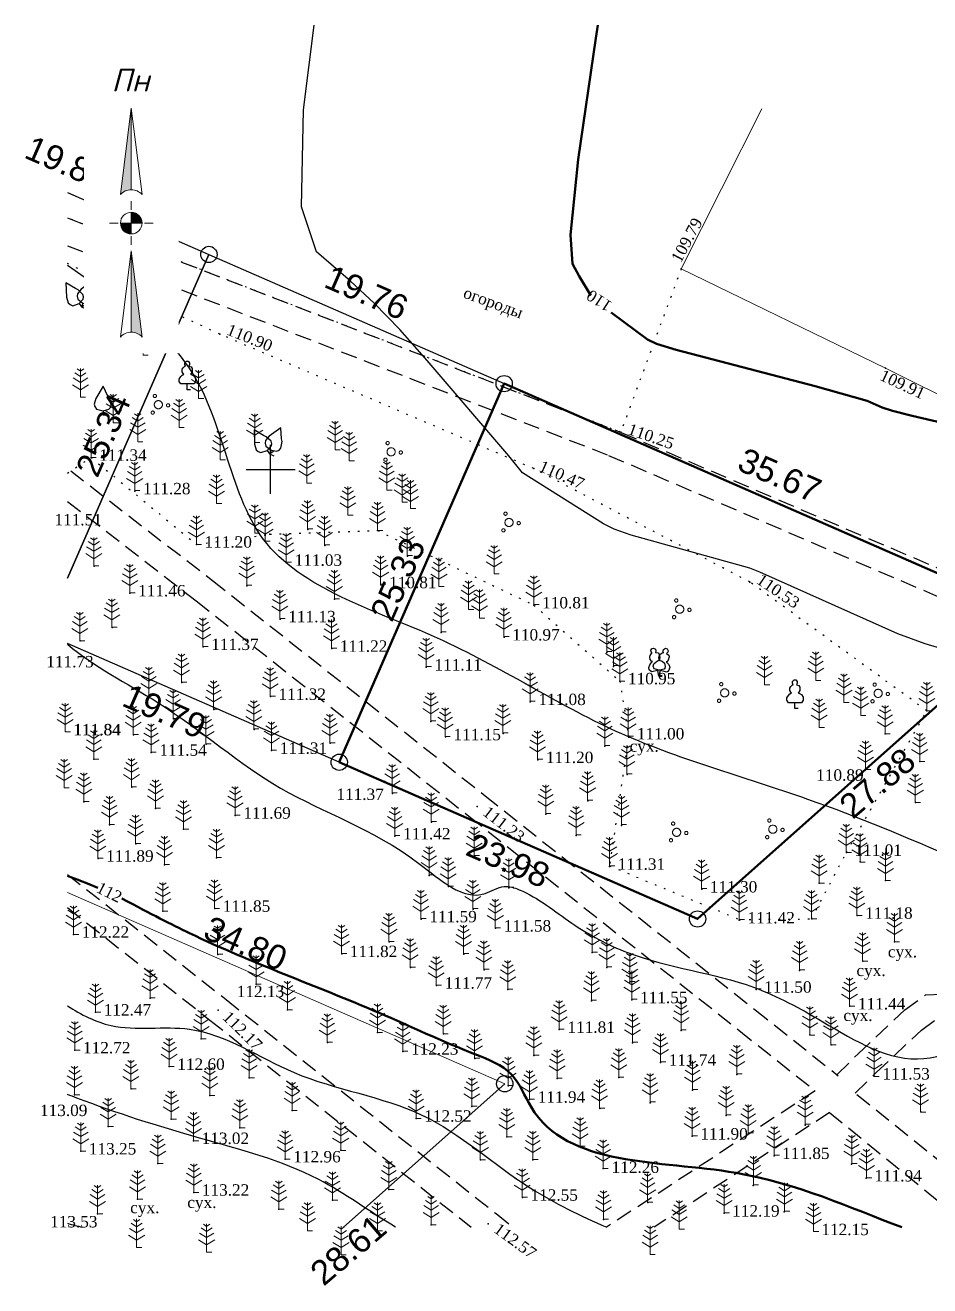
# Model space of a CAD drawing. Header units: millimetres. Extents: x 5405685 to 5405772.3, y 5525099.9 to 5525177.3.
# Drawn here: x 5405685 to 5405740.4, y 5525099.9 to 5525177.3 of the extents above; entities that cross this region are included whole.
import ezdxf
from ezdxf.enums import TextEntityAlignment as Align

# ---------------------------------------------------------------- set-up
doc = ezdxf.new("R2010")
doc.units = ezdxf.units.MM
doc.set_wipeout_variables(frame=1)
for name, pattern in [('DASHEDX2', [1.5, 1, -0.5]), ('HIDDEN', [0.5, 0, -0.5]), ('суцільна', [50, 50, 0])]:
    doc.linetypes.add(name, pattern=pattern)
for name, color, linetype, lineweight in [('#Лист (текст_ПН)', 250, 'Continuous', 0), ('#Штамп', 250, 'Continuous', 0), ('11900000', 1, 'Continuous', 30), ('Контур', 7, 'HIDDEN', 30), ('ограждение', 7, 'ZABOR', 20), ('ТОЧКИ', 7, 'Continuous', 30), ('усл. знак', 7, 'суцільна', 20)]:
    doc.layers.add(name, color=color, linetype=linetype, lineweight=lineweight)
for name, color, linetype in [('SC007', 7, 'Continuous'), ('горизонтали', 42, 'Continuous'), ('дороги', 7, 'Continuous'), ('Ділянки_Межі', 10, 'Continuous'), ('надписи', 7, 'Continuous'), ('отметки', 7, 'Continuous'), ('промеры', 185, 'Continuous'), ('Растительность', 7, 'Continuous')]:
    doc.layers.add(name, color=color, linetype=linetype)
doc.styles.get("Standard").update_dxf_attribs({"font": 'arial.ttf'})
doc.styles.add('times', font='times.ttf')
doc.styles.add('Мой_Топо', font='isocpeui.ttf')
doc.linetypes.add('ZABOR', pattern='A,1,-0.1,[132,ltypeshp.shx,S=0.25,R=0,X=-0.1,Y=0],-0.4,1', length=2.5)
doc.linetypes.add('ЗаборПров', pattern='A,2.5,[130,ltypeshp.shx,S=0.4242,R=45,X=0.3,Y=-0.3],0.01,[130,ltypeshp.shx,S=0.4242,R=-45,X=-0.3,Y=-0.3],5,[130,ltypeshp.shx,S=0.4242,R=45,X=-0.3,Y=0.3],0.01,[130,ltypeshp.shx,S=0.4242,R=-45,X=0.3,Y=0.3],2.5', length=10.02)

# ---------------------------------------------------------------- blocks, each defined once
blk = doc.blocks.new('A$C51FE15A3')
at = {"layer": 'Растительность', "color": 94, "lineweight": 0}
for points in [[(-0.201, 1.726), (0, 1.584), (0.201, 1.726)], [(0, 1.75), (0, 0), (0.319, 0)], [(-0.447, 1.172), (0, 0.895), (0.447, 1.172)], [(-0.343, 1.489), (0, 1.267), (0.343, 1.489)], [(-0.493, 0.753), (0, 0.444), (0.493, 0.753)]]:
    blk.add_lwpolyline(points, dxfattribs=at)
blk = doc.blocks.new('A$C72385B22')
at = {"layer": 'усл. знак'}
for centre, radius in [((0, 0), 0.625), ((-0.02, 1.49), 0.25), ((-1.29, -0.64), 0.25), ((1.28, -0.76), 0.25)]:
    blk.add_circle(centre, radius, dxfattribs=at)
blk = doc.blocks.new('A$C2ACB5305')
at = {"layer": 'Растительность'}
blk.add_lwpolyline([(0.2, 0), (0.2, 0), (0, 0), (0, 0.35), (-0.4, 0.35), (-0.5, 0.5), (-0.5, 0.65), (-0.4, 0.8), (-0.3, 0.9), (-0.2, 0.95), (-0.25, 1), (-0.3, 1.1), (-0.3, 1.25), (-0.25, 1.35), (-0.15, 1.45), (-0.1, 1.45), (-0.15, 1.55), (-0.15, 1.65), (-0.05, 1.75), (0.05, 1.75), (0.15, 1.65), (0.15, 1.55), (0.1, 1.45), (0.25, 1.4), (0.3, 1.3), (0.3, 1.1), (0.25, 1), (0.2, 0.95), (0.4, 0.85), (0.5, 0.7), (0.5, 0.5), (0.45, 0.4), (0.4, 0.35), (0, 0.35)], dxfattribs=at)
blk = doc.blocks.new('SYMBOL504')
at = {"layer": 'SC007'}
for points in [[(0, 4.375), (-1.125, 2.5), (-1.375, 1.625), (-1.25, 1.25), (-1, 0.875), (0, 0.625), (0.875, 0.875), (1.125, 1.125), (1.25, 1.5), (1, 2.5), (0.75, 2.875), (0, 4.375)], [(0, 0.625), (0, 0), (0.75, 0)]]:
    blk.add_lwpolyline(points, dxfattribs=at)
blk = doc.blocks.new('*U6')
at = {"color": 0}
for points in [[(-0.113, 0), (-0.109, -0.029), (-0.097, -0.056)], [(-0.113, 0), (-0.097, -0.056), (0, 0)], [(-0.097, -0.056), (0, -0.113), (0, 0)], [(-0.097, -0.056), (-0.08, -0.08), (-0.056, -0.097)], [(-0.097, -0.056), (-0.056, -0.097), (0, -0.113)], [(-0.056, -0.097), (-0.029, -0.109), (0, -0.113)]]:
    blk.add_solid(points, dxfattribs=at)
blk = doc.blocks.new('*U7')
at = {"color": 0}
for points in [[(0, 0), (0.097, 0.056), (0, 0.113)], [(0.097, 0.056), (0.029, 0.109), (0, 0.113)], [(0, 0), (0.113, 0), (0.097, 0.056)], [(0.097, 0.056), (0.056, 0.097), (0.029, 0.109)], [(0.097, 0.056), (0.08, 0.08), (0.056, 0.097)], [(0.113, 0), (0.109, 0.029), (0.097, 0.056)]]:
    blk.add_solid(points, dxfattribs=at)
blk = doc.blocks.new('*U8')
at = {"color": 0}
for points in [[(0, -1.136), (0.021, -1.138), (0, -0.288)], [(0.021, -1.138), (0.042, -1.142), (0, -0.288)], [(0.042, -1.142), (0.062, -1.15), (0, -0.288)], [(0.062, -1.15), (0.081, -1.16), (0, -0.288)], [(0.081, -1.16), (0.098, -1.173), (0, -0.288)], [(0.098, -1.173), (0.113, -1.188), (0, -0.288)]]:
    blk.add_solid(points, dxfattribs=at)
blk = doc.blocks.new('*U9')
at = {"color": 0}
for points in [[(-0.113, 0.297), (-0.098, 0.312), (0, 1.197)], [(-0.098, 0.312), (-0.081, 0.325), (0, 1.197)], [(-0.081, 0.325), (-0.062, 0.335), (0, 1.197)], [(-0.062, 0.335), (-0.042, 0.343), (0, 1.197)], [(-0.042, 0.343), (-0.021, 0.347), (0, 1.197)], [(-0.021, 0.347), (0, 0.349), (0, 1.197)]]:
    blk.add_solid(points, dxfattribs=at)
blk = doc.blocks.new('#Північ')
at = {"color": 7}
blk.add_wipeout([(-2.901, 10.635), (2.901, 10.635), (2.901, -7.981), (-2.901, -7.981)], dxfattribs=at).dxf.layer = '#Лист (текст_ПН)'
at = {"layer": '#Лист (текст_ПН)'}
for p, q in [((-0.663, 1.748), (0, 7.043)), ((0, 7.043), (0, 2.052)), ((0, 7.043), (0.663, 1.748)), ((0, 1.337), (0, 0.807)), ((-1.337, 0), (-0.807, 0)), ((-0.662, 0), (0.662, 0)), ((0, 0.662), (0, -0.662)), ((1.337, 0), (0.807, 0)), ((0, -1.337), (0, -0.807)), ((-0.663, -6.99), (0, -1.695)), ((0, -1.695), (0.663, -6.99)), ((0, -1.695), (0, -6.686))]:
    blk.add_line(p, q, dxfattribs=at)
at = {"layer": '#Лист (текст_ПН)', "flags": 128}
for points in [[(0, 7.043), (-0.663, 1.748, -0.218585), (0, 2.052)], [(0, 0), (-0.662, 0, 0.414214), (0, -0.662)]]:
    blk.add_lwpolyline(points, format="xyb", close=True, dxfattribs=at)
at = {"layer": '#Лист (текст_ПН)'}
blk.add_circle((0, 0), 0.662, dxfattribs=at)
for centre in [(0, 1.178), (0, -7.56)]:
    blk.add_arc(centre, 0.874, 40.67981, 139.32019, dxfattribs=at)
at = {"layer": '#Лист (текст_ПН)', "xscale": 5.883850111352785, "yscale": 5.883850111352785, "zscale": 5.883850111352785}
for name in ['*U9', '*U6', '*U7', '*U8']:
    blk.add_blockref(name, (0, 0), dxfattribs=at)
at = {"layer": '#Лист (текст_ПН)', "style": 'Мой_Топо'}
blk.add_text('Пн', height=1.4, dxfattribs=at).set_placement((-1.217, 8.077))

msp = doc.modelspace()

# ---------------------------------------------------------------- linework, layer by layer
at = {"layer": '11900000', "color": 7}
for points in [[(5405700, 5525148.5, 0), (5405700, 5525151.5, 0)], [(5405700, 5525148.5, 0), (5405700, 5525151.5, 0)], [(5405698.5, 5525150, 0), (5405701.5, 5525150, 0)], [(5405698.5, 5525150, 0), (5405701.5, 5525150, 0)]]:
    msp.add_polyline3d(points, dxfattribs=at)
at = {"layer": 'горизонтали', "color": 32}
msp.add_polyline3d([(5405741.447, 5525138.912, 110.5), (5405740.137, 5525139.292, 110.5), (5405738.467, 5525139.922, 110.5), (5405729.997, 5525143.692, 110.5), (5405729.377, 5525143.932, 110.5), (5405722.107, 5525145.972, 110.5), (5405721.057, 5525146.342, 110.5), (5405720.417, 5525146.662, 110.5), (5405715.437, 5525149.792, 110.5), (5405714.617, 5525150.832, 110.5), (5405709.607, 5525156.692, 110.5), (5405707.927, 5525158.582, 110.5), (5405706.357, 5525160.202, 110.5), (5405704.897, 5525161.542, 110.5), (5405702.807, 5525163.342, 110.5), (5405701.907, 5525166.122, 110.5), (5405702.027, 5525172.062, 110.5), (5405702.673, 5525177.256, 110.5)], dxfattribs=at)
at = {"layer": 'горизонтали', "color": 32, "lineweight": 50}
for points in [[(5405719.643, 5525160.68, 110), (5405718.92, 5525161.865, 110), (5405718.517, 5525162.622, 110), (5405718.397, 5525164.402, 110), (5405718.867, 5525169.012, 110), (5405719.937, 5525176.462, 110), (5405720.058, 5525177.256, 110)], [(5405770.29, 5525151.236, 110), (5405768.847, 5525151.282, 110), (5405767.287, 5525151.192, 110), (5405765.747, 5525150.982, 110), (5405763.457, 5525150.562, 110), (5405761.667, 5525150.382, 110), (5405759.357, 5525150.382, 110), (5405756.527, 5525150.582, 110), (5405751.877, 5525151.022, 110), (5405748.957, 5525151.342, 110), (5405746.387, 5525151.722, 110), (5405744.167, 5525152.162, 110), (5405739.337, 5525153.282, 110), (5405738.137, 5525153.592, 110), (5405737.507, 5525153.802, 110), (5405736.587, 5525154.202, 110), (5405733.387, 5525155.112, 110), (5405724.877, 5525157.332, 110), (5405723.667, 5525157.712, 110), (5405723.107, 5525157.962, 110), (5405720.88, 5525159.636, 110)]]:
    msp.add_polyline3d(points, dxfattribs=at)
at = {"layer": 'горизонтали', "color": 32}
for points, knots in [([(5405754.079, 5525121.933), (5405753.697, 5525121.993), (5405749.577, 5525122.743), (5405742.571, 5525125.92), (5405732.24, 5525130.268), (5405720.867, 5525133.32), (5405710.85, 5525140.13), (5405697.553, 5525143.874), (5405697.043, 5525156.669), (5405690.06, 5525160.709), (5405687.546, 5525162.517)], [50.654359, 50.654359, 50.654359, 50.654359, 51.831951, 63.395984, 73.229426, 85.695254, 98.056517, 110.325842, 122.1396, 130.971621, 130.971621, 130.971621, 130.971621]), ([(5405687.546, 5525139.271), (5405689.119, 5525137.926), (5405694.29, 5525135.347), (5405700.485, 5525129.751), (5405707.53, 5525127.613), (5405712.16, 5525123.155), (5405714.208, 5525124.574), (5405716.219, 5525123.916), (5405718.389, 5525122.05), (5405723.062, 5525119.538), (5405728.777, 5525118.969), (5405734.344, 5525115.89), (5405739.893, 5525112.392), (5405744.991, 5525116.172), (5405747.473, 5525114.938), (5405748.093, 5525114.566)], [114.594151, 114.594151, 114.594151, 114.594151, 120.846627, 130.028893, 139.680741, 144.136834, 145.394523, 146.321009, 150.142365, 154.015644, 162.033534, 166.785942, 173.37784, 179.697916, 181.81455, 181.81455, 181.81455, 181.81455]), ([(5405687.546, 5525117.083), (5405688.403, 5525116.551), (5405690.689, 5525115.337), (5405695.924, 5525116.342), (5405701.643, 5525112.203), (5405709.563, 5525111.21), (5405715.006, 5525106.108), (5405718.999, 5525104.209), (5405720.616, 5525103.503)], [253.720906, 253.720906, 253.720906, 253.720906, 256.6977, 261.523915, 268.451351, 276.71451, 284.723165, 290.013293, 290.013293, 290.013293, 290.013293]), ([(5405707.664, 5525103.503), (5405706.058, 5525104.461), (5405702.505, 5525107.155), (5405695.526, 5525108.926), (5405690.397, 5525110.556), (5405687.736, 5525111.577), (5405687.546, 5525111.65)], [81.911046, 81.911046, 81.911046, 81.911046, 87.498258, 95.204411, 103.125935, 103.734738, 103.734738, 103.734738, 103.734738])]:
    msp.add_open_spline(points, degree=3, knots=knots, dxfattribs=at)
at = {"layer": 'горизонтали', "color": 32, "lineweight": 50}
msp.add_open_spline([(5405689.415, 5525124.321), (5405688.731, 5525124.612), (5405688.123, 5525124.859), (5405687.546, 5525125.073)], degree=3, dxfattribs=at)
msp.add_open_spline([(5405738.7, 5525103.503), (5405735.504, 5525104.713), (5405728.307, 5525108.047), (5405717.214, 5525107.061), (5405714.976, 5525113.194), (5405711.236, 5525114.575), (5405704.875, 5525117.577), (5405697.616, 5525120.155), (5405692.726, 5525122.699), (5405690.888, 5525123.666)], degree=3, knots=[51.761082, 51.761082, 51.761082, 51.761082, 62.28818, 75.497944, 77.821129, 80.385824, 86.790674, 99.397783, 103.251958, 103.251958, 103.251958, 103.251958], dxfattribs=at)
at = {"layer": 'горизонтали', "color": 32}
msp.add_open_spline([(5405687.546, 5525103.743), (5405687.853, 5525103.657), (5405688.162, 5525103.576), (5405688.473, 5525103.503)], degree=3, dxfattribs=at)
at = {"layer": 'дороги', "color": 7, "linetype": 'DASHEDX2'}
for points, elevation in [([(5405687.546, 5525165.434), (5405721.49, 5525152.274), (5405759.566, 5525135.946)], 112.445), ([(5405687.546, 5525163.723), (5405720.729, 5525150.864), (5405758.055, 5525134.852)], 112.445), ([(5405687.744, 5525149.908), (5405696.433, 5525143.19), (5405713.157, 5525129.977), (5405729.707, 5525116.847), (5405734.802, 5525112.798)], 110.99), ([(5405687.546, 5525148.038), (5405695.447, 5525141.93), (5405712.163, 5525128.723), (5405728.713, 5525115.593), (5405733.391, 5525111.875)], 110.99), ([(5405687.546, 5525125.155), (5405697.277, 5525117.467), (5405713.827, 5525104.337), (5405714.876, 5525103.503)], 111.93), ([(5405687.546, 5525123.116), (5405696.283, 5525116.213), (5405712.304, 5525103.503)], 111.93), ([(5405735.954, 5525111.64), (5405745.166, 5525104.248), (5405746.145, 5525103.503)], 111.534), ([(5405734.28, 5525110.545), (5405742.905, 5525103.503)], 111.534)]:
    msp.add_lwpolyline(points, dxfattribs=dict(at, elevation=elevation))
for points in [[(5405734.735, 5525112.882), (5405736.03, 5525114.144), (5405738.882, 5525116.841), (5405740.158, 5525117.758), (5405741.798, 5525117.82), (5405743.096, 5525118.226), (5405743.791, 5525118.561), (5405746.657, 5525120.535)], [(5405735.852, 5525111.736), (5405737.138, 5525112.99), (5405739.903, 5525115.604), (5405740.864, 5525116.296), (5405742.008, 5525116.322), (5405743.473, 5525116.632), (5405744.597, 5525117.173), (5405748.167, 5525119.627)], [(5405733.391, 5525111.875), (5405720.589, 5525103.503)], [(5405734.28, 5525110.545), (5405723.513, 5525103.503)]]:
    msp.add_lwpolyline(points, dxfattribs=at)
at = {"layer": 'Ділянки_Межі'}
for points in [[(5405687.546, 5525166.986), (5405696.219, 5525163.189), (5405687.546, 5525143.334)], [(5405687.546, 5525143.334), (5405696.219, 5525163.189), (5405714.323, 5525155.263), (5405704.21, 5525132.034), (5405687.546, 5525139.329)]]:
    msp.add_lwpolyline(points, dxfattribs=at)
at = {"layer": 'Ділянки_Межі', "lineweight": 50}
msp.add_lwpolyline([(5405704.21, 5525132.034), (5405714.323, 5525155.263), (5405746.996, 5525140.958), (5405726.179, 5525122.416)], close=True, dxfattribs=at)
at = {"layer": 'Ділянки_Межі', "lineweight": 0}
msp.add_lwpolyline([(5405687.546, 5525124.046), (5405714.361, 5525112.307), (5405704.478, 5525103.503)], dxfattribs=at)
at = {"layer": 'Контур', "color": 7, "linetype": 'HIDDEN'}
for points, elevation in [([(5405725.18, 5525162.314), (5405721.469, 5525152.282), (5405687.546, 5525165.434)], 109.33), ([(5405740.24, 5525135.193), (5405729.384, 5525143.092), (5405716.14, 5525150.05), (5405696.89, 5525158.3), (5405687.546, 5525162.63)], 110.644), ([(5405687.546, 5525149.778), (5405688.995, 5525150.728), (5405695.45, 5525145.401), (5405699.954, 5525146.023), (5405706.561, 5525146.246), (5405716.151, 5525141.673), (5405721.412, 5525137.016), (5405721.961, 5525133.634), (5405720.78, 5525125.68), (5405728.74, 5525122.39), (5405733.17, 5525122.42), (5405735.303, 5525126.49), (5405740.24, 5525135.193)], 112.419)]:
    msp.add_lwpolyline(points, dxfattribs=dict(at, elevation=elevation))
at = {"layer": 'ограждение', "color": 7, "linetype": 'ЗаборПров', "elevation": 109.33}
for points in [[(5405725.18, 5525162.314), (5405730.13, 5525172.124)], [(5405765.478, 5525146.46), (5405763.915, 5525143.441), (5405757.614, 5525146.292), (5405737.706, 5525156.213), (5405725.18, 5525162.314)]]:
    msp.add_lwpolyline(points, dxfattribs=at)
at = {"layer": 'отметки', "color": 7}
for p in [(5405725.18, 5525162.314, 109.788), (5405696.894, 5525158.303, 110.895), (5405737.706, 5525156.213, 109.907), (5405721.469, 5525152.282, 110.247), (5405688.995, 5525150.728, 111.345), (5405716.139, 5525150.051, 110.471), (5405691.684, 5525148.675, 111.28), (5405699.954, 5525146.023, 110.986), (5405702.289, 5525146.318, 110.947), (5405706.561, 5525146.246, 110.87), (5405695.45, 5525145.401, 111.197), (5405703.327, 5525145.339, 110.921), (5405708.395, 5525144.673, 110.894), (5405689.175, 5525144.058, 111.413), (5405700.978, 5525144.288, 111.026), (5405698.554, 5525142.86, 111.189), (5405706.768, 5525142.912, 110.813), (5405729.384, 5525143.092, 110.534), (5405691.378, 5525142.411, 111.459), (5405703.926, 5525142.036, 111.103), (5405716.151, 5525141.673, 110.81), (5405700.587, 5525140.821, 111.13), (5405690.283, 5525140.307, 111.452), (5405710.465, 5525140.004, 110.975), (5405688.317, 5525139.475, 111.457), (5405695.862, 5525139.12, 111.375), (5405703.753, 5525139.009, 111.224), (5405714.32, 5525139.704, 110.973), (5405720.615, 5525138.773, 110.811), (5405709.549, 5525137.861, 111.115), (5405721.025, 5525137.911, 110.958), (5405694.553, 5525136.919, 111.362), (5405721.412, 5525137.016, 110.952), (5405692.539, 5525136.107, 111.512), (5405699.99, 5525136.06, 111.321), (5405696.526, 5525135.269, 111.386), (5405715.919, 5525135.741, 111.084), (5405740.24, 5525135.193, 110.644), (5405694.04, 5525134.691, 111.49), (5405709.836, 5525134.533, 111.063), (5405691.593, 5525133.714, 111.595), (5405698.988, 5525134.051, 111.349), (5405710.717, 5525133.583, 111.153), (5405714.255, 5525133.803, 111.147), (5405721.961, 5525133.634, 111.004), (5405737.684, 5525133.772, 110.857), (5405696.053, 5525133.143, 111.505), (5405703.655, 5525133.201, 111.301), (5405720.501, 5525133.02, 111.066), (5405689.165, 5525132.216, 111.798), (5405692.682, 5525132.634, 111.544), (5405700.062, 5525132.748, 111.314), (5405716.383, 5525132.182, 111.201), (5405739.805, 5525132.072, 110.757), (5405721.859, 5525131.272, 111.101), (5405736.483, 5525131.588, 110.888), (5405691.485, 5525130.504, 111.691), (5405707.468, 5525130.124, 111.375), (5405688.557, 5525129.614, 111.766), (5405692.948, 5525129.197, 111.729), (5405712.673, 5525129.311, 111.231), (5405719.451, 5525129.662, 111.18), (5405739.539, 5525129.558, 111.109), (5405690.128, 5525128.197, 111.784), (5405697.833, 5525128.771, 111.685), (5405709.861, 5525128.364, 111.317), (5405716.88, 5525128.85, 111.277), (5405721.513, 5525128.161, 111.186), (5405694.668, 5525127.918, 111.701), (5405707.623, 5525127.498, 111.416), (5405718.736, 5525127.534, 111.254), (5405691.731, 5525127.036, 111.824), (5405689.422, 5525126.134, 111.888), (5405696.693, 5525126.169, 111.783), (5405712.507, 5525126.288, 111.408), (5405735.303, 5525126.49, 111.015), (5405736.142, 5525125.915, 111.091), (5405693.498, 5525125.739, 111.869), (5405709.731, 5525125.094, 111.531), (5405720.783, 5525125.635, 111.308), (5405710.901, 5525124.405, 111.499), (5405714.611, 5525124.334, 111.502), (5405733.646, 5525124.613, 111.154), (5405737.703, 5525124.772, 111.104), (5405726.434, 5525124.241, 111.302), (5405693.4, 5525122.891, 111.946), (5405696.576, 5525123.057, 111.847), (5405712.412, 5525123.024, 111.541), (5405709.237, 5525122.413, 111.589), (5405728.739, 5525122.344, 111.416), (5405733.177, 5525122.421, 111.268), (5405735.959, 5525122.629, 111.182), (5405687.921, 5525121.468, 112.215), (5405713.797, 5525121.845, 111.58), (5405707.274, 5525121.01, 111.715), (5405738.26, 5525121.022, 111.253), (5405696.761, 5525120.247, 112.041), (5405704.363, 5525120.279, 111.823), (5405711.847, 5525120.265, 111.654), (5405719.728, 5525120.353, 111.553), (5405736.307, 5525119.838, 111.291), (5405708.579, 5525119.447, 111.682), (5405713.093, 5525119.3, 111.664), (5405720.618, 5525119.441, 111.545), (5405732.426, 5525119.254, 111.436), (5405699.114, 5525118.409, 112.133), (5405710.174, 5525118.341, 111.775), (5405722.031, 5525118.537, 111.588), (5405692.615, 5525117.563, 112.477), (5405714.556, 5525118.085, 111.668), (5405719.675, 5525117.399, 111.576), (5405722.153, 5525117.45, 111.548), (5405729.764, 5525118.094, 111.496), (5405689.269, 5525116.692, 112.474), (5405696.79, 5525116.83, 112.175), (5405701.039, 5525116.84, 112.253), (5405735.514, 5525117.067, 111.436), (5405695.738, 5525115.063, 112.541), (5405706.556, 5525115.445, 112.1), (5405710.597, 5525115.364, 111.939), (5405717.702, 5525115.627, 111.806), (5405725.168, 5525115.571, 111.66), (5405733.072, 5525115.299, 111.528), (5405688, 5525114.371, 112.718), (5405703.483, 5525114.84, 112.337), (5405708.111, 5525114.291, 112.23), (5405722.195, 5525114.817, 111.677), (5405734.365, 5525114.699, 111.543), (5405712.517, 5525113.865, 112.011), (5405716.151, 5525114.046, 111.82), (5405723.911, 5525113.614, 111.744), (5405693.782, 5525113.357, 112.602), (5405728.58, 5525112.879, 111.682), (5405737.013, 5525112.768, 111.533), (5405737.014, 5525112.767, 111.534), (5405691.445, 5525111.996, 112.836), (5405698.694, 5525112.672, 112.577), (5405714.572, 5525112.179, 112.097), (5405717.58, 5525112.623, 111.873), (5405721.356, 5525112.683, 111.814), (5405687.98, 5525111.634, 112.992), (5405696.27, 5525111.578, 112.73), (5405715.879, 5525111.344, 111.936), (5405723.284, 5525111.146, 111.751), (5405725.867, 5525111.91, 111.709), (5405701.321, 5525110.657, 112.657), (5405712.349, 5525110.918, 112.334), (5405720.18, 5525110.781, 111.98), (5405727.927, 5525110.367, 111.769), (5405739.862, 5525110.579, 111.625), (5405690.052, 5525109.683, 113.067), (5405693.913, 5525110.126, 112.914), (5405698.119, 5525109.602, 112.888), (5405708.921, 5525110.181, 112.519), (5405732.769, 5525109.776, 111.781), (5405714.494, 5525109.042, 112.42), (5405725.852, 5525109.086, 111.901), (5405729.282, 5525109.241, 111.781), (5405688.359, 5525108.167, 113.248), (5405695.276, 5525108.811, 113.022), (5405704.3, 5525108.224, 112.808), (5405718.99, 5525108.462, 112.256), (5405693.091, 5525107.423, 113.162), (5405700.894, 5525107.682, 112.961), (5405712.869, 5525107.636, 112.508), (5405716.084, 5525107.637, 112.378), (5405730.867, 5525107.889, 111.846), (5405735.616, 5525107.374, 111.878), (5405720.39, 5525107.11, 112.3), (5405736.52, 5525106.513, 111.942), (5405707.247, 5525105.809, 112.868), (5405729.595, 5525106.072, 112.025), (5405691.838, 5525105.231, 113.344), (5405695.287, 5525105.641, 113.217), (5405703.795, 5525105.16, 113.076), (5405715.437, 5525105.332, 112.547), (5405723.126, 5525105.03, 112.293), (5405689.394, 5525104.327, 113.402), (5405700.511, 5525104.614, 113.15), (5405727.802, 5525104.357, 112.186), (5405731.493, 5525104.455, 112.128), (5405709.843, 5525103.659, 112.94), (5405713.338, 5525103.707, 112.572), (5405720.412, 5525103.988, 112.452)]:
    msp.add_point(p, dxfattribs=at)
at = {"layer": 'ТОЧКИ'}
for centre in [(5405696.219, 5525163.189, 107.24), (5405714.323, 5525155.263), (5405704.21, 5525132.034), (5405726.179, 5525122.416), (5405714.361, 5525112.307)]:
    msp.add_circle(centre, 0.5, dxfattribs=at)

# ---------------------------------------------------------------- block references
at = {"layer": 'Растительность', "color": 7}
for p, xscale, yscale, zscale, rotation in [((5405688.398, 5525159.967, 112.419), 0.4000000003725291, 0.4000000003725291, 0.4000000003725291, 32.51364330980112), ((5405688.398, 5525159.967, 113.865), 0.400000000372529, 0.400000000372529, 0.400000000372529, 336.2094203736417), ((5405699.932, 5525150.951, 110.973), 0.4000000003725291, 0.4000000003725291, 0.4000000003725291, 32.51364330980112), ((5405699.932, 5525150.951, 112.419), 0.400000000372529, 0.400000000372529, 0.400000000372529, 336.2094203736417)]:
    msp.add_blockref('SYMBOL504', p, dxfattribs=dict(at, xscale=xscale, yscale=yscale, zscale=zscale, rotation=rotation))
for name, p in [('A$C51FE15A3', (5405692.18, 5525157.011, 112.419)), ('A$C51FE15A3', (5405688.341, 5525154.439, 112.419)), ('A$C2ACB5305', (5405694.89, 5525154.892, 112.419)), ('A$C51FE15A3', (5405695.591, 5525154.344, 112.419)), ('A$C51FE15A3', (5405690.358, 5525152.862, 112.419)), ('A$C51FE15A3', (5405694.393, 5525152.567, 110.947)), ('A$C51FE15A3', (5405691.855, 5525151.692, 112.419)), ('A$C51FE15A3', (5405699.026, 5525151.659, 112.419)), ('A$C51FE15A3', (5405703.954, 5525151.207, 112.419)), ('A$C51FE15A3', (5405688.995, 5525150.728, 112.419)), ('A$C51FE15A3', (5405696.914, 5525150.597, 110.947)), ('A$C51FE15A3', (5405704.819, 5525150.531, 112.419)), ('A$C51FE15A3', (5405702.217, 5525149.165, 112.419)), ('A$C51FE15A3', (5405691.67, 5525148.7, 111.28)), ('A$C51FE15A3', (5405707.131, 5525148.724, 112.419)), ('A$C51FE15A3', (5405696.684, 5525147.917, 112.419)), ('A$C51FE15A3', (5405708.075, 5525147.986, 112.419)), ('A$C51FE15A3', (5405708.578, 5525147.593, 112.419)), ('A$C51FE15A3', (5405704.738, 5525147.194, 112.419)), ('A$C51FE15A3', (5405699.032, 5525146.082, 112.419)), ('A$C51FE15A3', (5405702.27, 5525146.35, 110.95)), ('A$C51FE15A3', (5405706.561, 5525146.246, 112.419)), ('A$C51FE15A3', (5405695.45, 5525145.401, 112.419)), ('A$C51FE15A3', (5405699.662, 5525145.589, 112.419)), ('A$C51FE15A3', (5405703.31, 5525145.38, 110.92)), ('A$C51FE15A3', (5405700.96, 5525144.32, 111.02)), ('A$C51FE15A3', (5405708.38, 5525144.71, 110.89)), ('A$C51FE15A3', (5405689.16, 5525144.08, 111.41)), ('A$C51FE15A3', (5405713.705, 5525143.585, 112.419)), ('A$C51FE15A3', (5405698.54, 5525142.89, 111.19)), ('A$C51FE15A3', (5405706.75, 5525142.95, 110.81)), ('A$C51FE15A3', (5405710.326, 5525142.826, 110.973)), ('A$C51FE15A3', (5405691.37, 5525142.43, 111.46)), ('A$C51FE15A3', (5405703.91, 5525142.07, 111.1)), ('A$C51FE15A3', (5405712.138, 5525141.41, 110.973)), ('A$C51FE15A3', (5405716.14, 5525141.72, 110.81)), ('A$C51FE15A3', (5405700.57, 5525140.85, 111.13)), ('A$C51FE15A3', (5405712.815, 5525140.88, 110.973)), ('A$C51FE15A3', (5405690.27, 5525140.32, 111.45)), ('A$C51FE15A3', (5405710.45, 5525140.04, 110.97)), ('A$C51FE15A3', (5405714.31, 5525139.75, 110.97)), ('A$C51FE15A3', (5405688.3, 5525139.49, 111.46)), ('A$C51FE15A3', (5405695.85, 5525139.14, 111.37)), ('A$C51FE15A3', (5405703.74, 5525139.04, 111.22)), ('A$C51FE15A3', (5405720.61, 5525138.83, 110.81)), ('A$C51FE15A3', (5405709.54, 5525137.9, 111.11)), ('A$C51FE15A3', (5405721.02, 5525137.96, 110.96)), ('A$C51FE15A3', (5405694.54, 5525136.94, 111.36)), ('A$C51FE15A3', (5405721.412, 5525137.016, 112.419)), ('A$C51FE15A3', (5405730.285, 5525136.791, 111.109)), ('A$C51FE15A3', (5405733.425, 5525137.059, 110.757)), ('A$C51FE15A3', (5405692.53, 5525136.12, 111.51)), ('A$C51FE15A3', (5405699.98, 5525136.09, 111.32)), ('A$C51FE15A3', (5405715.91, 5525135.78, 111.08)), ('A$C51FE15A3', (5405735.158, 5525135.705, 110.757)), ('A$C51FE15A3', (5405696.51, 5525135.29, 111.39)), ('A$C2ACB5305', (5405732.147, 5525135.336, 111.109)), ('A$C51FE15A3', (5405740.24, 5525135.193, 110.644)), ('A$C51FE15A3', (5405694.03, 5525134.71, 111.49)), ('A$C51FE15A3', (5405709.82, 5525134.57, 111.06)), ('A$C51FE15A3', (5405733.638, 5525134.17, 111.109)), ('A$C51FE15A3', (5405736.182, 5525134.904, 110.757)), ('A$C51FE15A3', (5405687.41, 5525133.9, 111.84)), ('A$C51FE15A3', (5405691.58, 5525133.73, 111.59)), ('A$C51FE15A3', (5405698.97, 5525134.08, 111.35)), ('A$C51FE15A3', (5405710.7, 5525133.62, 111.15)), ('A$C51FE15A3', (5405714.24, 5525133.84, 111.15)), ('A$C51FE15A3', (5405721.93, 5525133.634, 111.1)), ('A$C51FE15A3', (5405737.68, 5525133.77, 110.86)), ('A$C51FE15A3', (5405692.67, 5525132.65, 111.54)), ('A$C51FE15A3', (5405696.04, 5525133.16, 111.5)), ('A$C51FE15A3', (5405700.05, 5525132.77, 111.31)), ('A$C51FE15A3', (5405703.64, 5525133.23, 111.3)), ('A$C51FE15A3', (5405720.49, 5525133.07, 111.06)), ('A$C51FE15A3', (5405689.16, 5525132.23, 111.8)), ('A$C51FE15A3', (5405716.37, 5525132.22, 111.2)), ('A$C51FE15A3', (5405739.8, 5525132.07, 110.76)), ('A$C51FE15A3', (5405721.85, 5525131.32, 111.1)), ('A$C51FE15A3', (5405736.48, 5525131.59, 110.89)), ('A$C51FE15A3', (5405687.34, 5525130.47, 111.69)), ('A$C51FE15A3', (5405691.47, 5525130.52, 111.69)), ('A$C51FE15A3', (5405688.55, 5525129.63, 111.77)), ('A$C51FE15A3', (5405707.45, 5525130.15, 111.37)), ('A$C51FE15A3', (5405719.44, 5525129.71, 111.18)), ('A$C51FE15A3', (5405739.53, 5525129.56, 111.11)), ('A$C51FE15A3', (5405692.94, 5525129.21, 111.73)), ('A$C51FE15A3', (5405697.82, 5525128.79, 111.68)), ('A$C51FE15A3', (5405716.87, 5525128.89, 111.28)), ('A$C51FE15A3', (5405690.12, 5525128.21, 111.78)), ('A$C51FE15A3', (5405709.85, 5525128.4, 111.32)), ('A$C51FE15A3', (5405721.51, 5525128.21, 111.18)), ('A$C51FE15A3', (5405694.66, 5525127.93, 111.7)), ('A$C51FE15A3', (5405707.61, 5525127.53, 111.42)), ('A$C51FE15A3', (5405718.73, 5525127.58, 111.25)), ('A$C51FE15A3', (5405691.72, 5525127.05, 111.82)), ('A$C51FE15A3', (5405735.3, 5525126.49, 111.01)), ('A$C51FE15A3', (5405689.41, 5525126.14, 111.89)), ('A$C51FE15A3', (5405693.49, 5525125.75, 111.87)), ('A$C51FE15A3', (5405696.68, 5525126.18, 111.78)), ('A$C51FE15A3', (5405712.49, 5525126.32, 111.41)), ('A$C51FE15A3', (5405720.78, 5525125.68, 112.419)), ('A$C51FE15A3', (5405736.14, 5525125.91, 111.09)), ('A$C51FE15A3', (5405709.72, 5525125.12, 111.53)), ('A$C51FE15A3', (5405710.89, 5525124.44, 111.5)), ('A$C51FE15A3', (5405714.6, 5525124.37, 111.5)), ('A$C51FE15A3', (5405726.43, 5525124.29, 111.3)), ('A$C51FE15A3', (5405733.64, 5525124.61, 111.15)), ('A$C51FE15A3', (5405737.7, 5525124.77, 111.1)), ('A$C51FE15A3', (5405693.39, 5525122.9, 111.95)), ('A$C51FE15A3', (5405696.56, 5525123.07, 111.85)), ('A$C51FE15A3', (5405712.4, 5525123.05, 111.54)), ('A$C51FE15A3', (5405735.95, 5525122.63, 111.18)), ('A$C51FE15A3', (5405709.22, 5525122.44, 111.59)), ('A$C51FE15A3', (5405713.78, 5525121.88, 111.58)), ('A$C51FE15A3', (5405728.74, 5525122.39, 112.419)), ('A$C51FE15A3', (5405733.17, 5525122.42, 111.27)), ('A$C51FE15A3', (5405687.92, 5525121.47, 112.22)), ('A$C51FE15A3', (5405707.26, 5525121.03, 111.71)), ('A$C51FE15A3', (5405738.25, 5525121.02, 111.25)), ('A$C51FE15A3', (5405696.75, 5525120.26, 112.04)), ('A$C51FE15A3', (5405704.35, 5525120.3, 111.82)), ('A$C51FE15A3', (5405711.83, 5525120.29, 111.65)), ('A$C51FE15A3', (5405719.72, 5525120.39, 111.55)), ('A$C51FE15A3', (5405708.56, 5525119.47, 111.68)), ('A$C51FE15A3', (5405720.61, 5525119.48, 111.54)), ('A$C51FE15A3', (5405736.3, 5525119.83, 111.29)), ('A$C51FE15A3', (5405713.08, 5525119.33, 111.66)), ('A$C51FE15A3', (5405732.44, 5525119.3, 111.43)), ('A$C51FE15A3', (5405699.11, 5525118.42, 112.13)), ('A$C51FE15A3', (5405710.16, 5525118.36, 111.77)), ('A$C51FE15A3', (5405714.54, 5525118.12, 111.67)), ('A$C51FE15A3', (5405722.03, 5525118.58, 111.59)), ('A$C51FE15A3', (5405729.77, 5525118.14, 111.49)), ('A$C51FE15A3', (5405692.61, 5525117.57, 112.48)), ('A$C51FE15A3', (5405719.67, 5525117.44, 111.57)), ('A$C51FE15A3', (5405722.15, 5525117.49, 111.55)), ('A$C51FE15A3', (5405689.27, 5525116.69, 112.47)), ('A$C51FE15A3', (5405701.03, 5525116.85, 112.25)), ('A$C51FE15A3', (5405735.5, 5525117.06, 111.44)), ('A$C51FE15A3', (5405717.69, 5525115.66, 111.8)), ('A$C51FE15A3', (5405725.17, 5525115.61, 111.66)), ('A$C51FE15A3', (5405695.74, 5525115.07, 112.54)), ('A$C51FE15A3', (5405703.48, 5525114.85, 112.34)), ('A$C51FE15A3', (5405706.55, 5525115.46, 112.1)), ('A$C51FE15A3', (5405710.58, 5525115.38, 111.94)), ('A$C51FE15A3', (5405722.19, 5525114.86, 111.67)), ('A$C51FE15A3', (5405733.06, 5525115.29, 111.53)), ('A$C51FE15A3', (5405688, 5525114.37, 112.72)), ('A$C51FE15A3', (5405708.1, 5525114.3, 112.23)), ('A$C51FE15A3', (5405716.14, 5525114.07, 111.82)), ('A$C51FE15A3', (5405734.35, 5525114.69, 111.54)), ('A$C51FE15A3', (5405693.78, 5525113.36, 112.6)), ('A$C51FE15A3', (5405712.51, 5525113.88, 112.01)), ('A$C51FE15A3', (5405723.91, 5525113.65, 111.74)), ('A$C51FE15A3', (5405698.69, 5525112.67, 112.58)), ('A$C51FE15A3', (5405717.57, 5525112.65, 111.87)), ('A$C51FE15A3', (5405721.35, 5525112.72, 111.81)), ('A$C51FE15A3', (5405728.59, 5525112.92, 111.68)), ('A$C51FE15A3', (5405737, 5525112.76, 111.53)), ('A$C51FE15A3', (5405691.44, 5525112, 112.84)), ('A$C51FE15A3', (5405714.56, 5525112.2, 112.1)), ('A$C51FE15A3', (5405725.87, 5525111.96, 111.71)), ('A$C51FE15A3', (5405687.98, 5525111.63, 112.99)), ('A$C51FE15A3', (5405696.27, 5525111.58, 112.73)), ('A$C51FE15A3', (5405715.87, 5525111.37, 111.93)), ('A$C51FE15A3', (5405723.28, 5525111.19, 111.75)), ('A$C51FE15A3', (5405701.32, 5525110.66, 112.66)), ('A$C51FE15A3', (5405708.92, 5525110.18, 112.52)), ('A$C51FE15A3', (5405712.34, 5525110.93, 112.33)), ('A$C51FE15A3', (5405720.17, 5525110.81, 111.98)), ('A$C51FE15A3', (5405727.93, 5525110.41, 111.77)), ('A$C51FE15A3', (5405739.85, 5525110.56, 111.63)), ('A$C51FE15A3', (5405690.05, 5525109.68, 113.07)), ('A$C51FE15A3', (5405693.91, 5525110.13, 112.91)), ('A$C51FE15A3', (5405698.12, 5525109.6, 112.89)), ('A$C51FE15A3', (5405732.78, 5525109.82, 111.78)), ('A$C51FE15A3', (5405695.28, 5525108.81, 113.02)), ('A$C51FE15A3', (5405714.49, 5525109.05, 112.42)), ('A$C51FE15A3', (5405725.85, 5525109.12, 111.9)), ('A$C51FE15A3', (5405729.29, 5525109.29, 111.78)), ('A$C51FE15A3', (5405688.36, 5525108.17, 113.25)), ('A$C51FE15A3', (5405704.3, 5525108.22, 112.81)), ('A$C51FE15A3', (5405718.98, 5525108.48, 112.25)), ('A$C51FE15A3', (5405730.88, 5525107.93, 111.84)), ('A$C51FE15A3', (5405693.09, 5525107.42, 113.16)), ('A$C51FE15A3', (5405700.89, 5525107.68, 112.96)), ('A$C51FE15A3', (5405712.86, 5525107.64, 112.51)), ('A$C51FE15A3', (5405716.08, 5525107.65, 112.38)), ('A$C51FE15A3', (5405720.39, 5525107.11, 112.3)), ('A$C51FE15A3', (5405735.64, 5525107.41, 111.88)), ('A$C51FE15A3', (5405736.54, 5525106.54, 111.94)), ('A$C51FE15A3', (5405695.29, 5525105.64, 113.22)), ('A$C51FE15A3', (5405707.25, 5525105.81, 112.87)), ('A$C51FE15A3', (5405729.6, 5525106.11, 112.02)), ('A$C51FE15A3', (5405691.84, 5525105.23, 113.34)), ('A$C51FE15A3', (5405703.8, 5525105.16, 113.08)), ('A$C51FE15A3', (5405715.43, 5525105.34, 112.55)), ('A$C51FE15A3', (5405723.12, 5525105.05, 112.29)), ('A$C51FE15A3', (5405689.39, 5525104.33, 113.4)), ('A$C51FE15A3', (5405700.51, 5525104.61, 113.15)), ('A$C51FE15A3', (5405720.41, 5525104, 112.45)), ('A$C51FE15A3', (5405727.81, 5525104.39, 112.18)), ('A$C51FE15A3', (5405731.51, 5525104.48, 112.13)), ('A$C51FE15A3', (5405702.26, 5525103.28, 113.17)), ('A$C51FE15A3', (5405706.55, 5525103.28, 113.08)), ('A$C51FE15A3', (5405709.84, 5525103.66, 112.94)), ('A$C51FE15A3', (5405725.06, 5525103.39, 112.38)), ('A$C51FE15A3', (5405733.29, 5525103.24, 112.15)), ('A$C51FE15A3', (5405691.79, 5525102.26, 113.56)), ('A$C51FE15A3', (5405696.08, 5525101.97, 113.49)), ('A$C51FE15A3', (5405704.32, 5525101.81, 113.18)), ('A$C51FE15A3', (5405723.27, 5525101.84, 112.53))]:
    msp.add_blockref(name, p, dxfattribs=at)
at = {"layer": 'Растительность', "color": 7, "xscale": 0.400000000372529, "yscale": 0.400000000372529, "zscale": 0.400000000372529}
msp.add_blockref('SYMBOL504', (5405689.727, 5525153.355, 112.419), dxfattribs=at)
at = {"layer": 'Растительность', "color": 7}
for rotation in [12.39286710269337, 344.999715678068]:
    msp.add_blockref('A$C2ACB5305', (5405723.812, 5525137.322, 110.81), dxfattribs=dict(at, rotation=rotation))
at = {"layer": 'усл. знак', "color": 7, "linetype": 'суцільна', "lineweight": 13, "xscale": 0.3999999998750298, "yscale": 0.3999999998750298, "zscale": 0.3999999998750298, "rotation": 265.3647753868261}
for p in [(5405693.12, 5525153.972), (5405707.39, 5525151.082), (5405714.621, 5525146.747), (5405725.086, 5525141.423), (5405727.845, 5525136.289), (5405737.254, 5525136.261), (5405724.896, 5525127.733), (5405730.795, 5525127.923)]:
    msp.add_blockref('A$C72385B22', p, dxfattribs=at)

# ---------------------------------------------------------------- texts
at = {"layer": 'горизонтали', "color": 32, "lineweight": 50, "style": 'times'}
for s, rotation, p in [('110', 146.90356, (5405720.616, 5525159.623, 181.067)), ('112', 333.33908, (5405689.564, 5525124.726, 181.067))]:
    msp.add_text(s, height=0.7, rotation=rotation, dxfattribs=at).set_placement(p, align=Align.TOP_LEFT)
at = {"layer": 'надписи', "color": 7, "style": 'times'}
for p in [(5405722.013, 5525133.378, 224.28), (5405737.848, 5525120.762, 111.861), (5405735.922, 5525119.616, 111.861), (5405735.121, 5525116.858, 111.861), (5405694.894, 5525105.384, 111.861), (5405691.393, 5525105.063, 111.861)]:
    msp.add_text('сух.', height=0.7, dxfattribs=at).set_placement(p, align=Align.TOP_LEFT)
at = {"layer": 'отметки', "color": 7, "style": 'times'}
for s, rotation, p in [('109.79', 61.83619, (5405724.525, 5525162.952, 109.788)), ('огороды', 339.74095, (5405711.996, 5525161.223, 281.561)), ('110.90', 338.04399, (5405697.504, 5525158.952, 110.895)), ('109.91', 334.96645, (5405737.58, 5525156.156, 109.907)), ('110.25', 340.67226, (5405722.069, 5525152.845, 110.247)), ('110.47', 335.84836, (5405716.673, 5525150.584, 110.471)), ('110.53', 325.91831, (5405730.119, 5525143.641, 110.534)), ('111.23', 322.05829, (5405713.375, 5525129.398, 111.231)), ('112.17', 315.28347, (5405697.497, 5525116.833, 112.175)), ('112.57', 323.71061, (5405714.037, 5525103.814, 112.572))]:
    msp.add_text(s, height=0.7, rotation=rotation, dxfattribs=at).set_placement(p, align=Align.TOP_LEFT)
for s, p in [('111.34', (5405689.495, 5525151.228, 111.345)), ('111.28', (5405692.184, 5525149.175, 111.28)), ('111.51', (5405686.749, 5525147.268, 111.515)), ('111.20', (5405695.95, 5525145.901, 111.197)), ('111.03', (5405701.478, 5525144.788, 111.026)), ('111.46', (5405691.878, 5525142.911, 111.459)), ('110.81', (5405707.268, 5525143.412, 110.813)), ('110.81', (5405716.651, 5525142.173, 110.81)), ('111.13', (5405701.087, 5525141.321, 111.13)), ('110.97', (5405714.82, 5525140.204, 110.973)), ('111.37', (5405696.362, 5525139.62, 111.375)), ('111.22', (5405704.253, 5525139.509, 111.224)), ('111.73', (5405686.248, 5525138.556, 111.729)), ('111.11', (5405710.049, 5525138.361, 111.115)), ('110.95', (5405721.912, 5525137.516, 110.952)), ('111.32', (5405700.49, 5525136.56, 111.321)), ('111.08', (5405716.419, 5525136.241, 111.084)), ('111.84', (5405687.904, 5525134.381, 111.837)), ('111.84', (5405687.921, 5525134.386, 111.836)), ('111.15', (5405711.217, 5525134.083, 111.153)), ('111.00', (5405722.461, 5525134.134, 111.004)), ('111.54', (5405693.182, 5525133.134, 111.544)), ('111.31', (5405700.562, 5525133.248, 111.314)), ('111.20', (5405716.883, 5525132.682, 111.201)), ('110.89', (5405733.455, 5525131.6, 110.888)), ('111.37', (5405704.037, 5525130.42, 111.375)), ('111.69', (5405698.333, 5525129.271, 111.685)), ('111.42', (5405708.123, 5525127.998, 111.416)), ('111.89', (5405689.922, 5525126.634, 111.888)), ('111.01', (5405735.803, 5525126.99, 111.015)), ('111.31', (5405721.283, 5525126.135, 111.308)), ('111.30', (5405726.934, 5525124.741, 111.302)), ('111.85', (5405697.076, 5525123.557, 111.847)), ('111.59', (5405709.737, 5525122.913, 111.589)), ('111.42', (5405729.239, 5525122.844, 111.416)), ('111.18', (5405736.459, 5525123.129, 111.182)), ('112.22', (5405688.421, 5525121.968, 112.215)), ('111.58', (5405714.297, 5525122.345, 111.58)), ('111.82', (5405704.863, 5525120.779, 111.823)), ('112.13', (5405697.926, 5525118.321, 112.133)), ('111.77', (5405710.674, 5525118.841, 111.775)), ('111.50', (5405730.264, 5525118.594, 111.496)), ('111.55', (5405722.653, 5525117.95, 111.548)), ('111.44', (5405736.014, 5525117.567, 111.436)), ('112.47', (5405689.769, 5525117.192, 112.474)), ('111.81', (5405718.202, 5525116.127, 111.806)), ('112.72', (5405688.5, 5525114.871, 112.718)), ('112.23', (5405708.611, 5525114.791, 112.23)), ('112.60', (5405694.282, 5525113.857, 112.602)), ('111.74', (5405724.411, 5525114.114, 111.744)), ('111.53', (5405737.513, 5525113.268, 111.533)), ('111.53', (5405737.514, 5525113.267, 111.534)), ('111.94', (5405716.379, 5525111.844, 111.936)), ('113.09', (5405685.863, 5525111.025, 113.09)), ('112.52', (5405709.421, 5525110.681, 112.519)), ('111.90', (5405726.352, 5525109.586, 111.901)), ('113.02', (5405695.776, 5525109.311, 113.022)), ('113.25', (5405688.859, 5525108.667, 113.248)), ('112.96', (5405701.394, 5525108.182, 112.961)), ('111.85', (5405731.367, 5525108.389, 111.846)), ('112.26', (5405720.91, 5525107.538, 112.261)), ('111.94', (5405737.02, 5525107.013, 111.942)), ('113.22', (5405695.787, 5525106.141, 113.217)), ('112.55', (5405715.937, 5525105.832, 112.547)), ('113.53', (5405686.481, 5525104.194, 113.535)), ('112.19', (5405728.302, 5525104.857, 112.186)), ('112.15', (5405733.774, 5525103.718, 112.149))]:
    msp.add_text(s, height=0.7, dxfattribs=at).set_placement(p, align=Align.TOP_LEFT)
at = {"layer": 'промеры', "char_height": 1.5, "attachment_point": 1}
for s, insert, rotation in [('19.83', (5405685.414, 5525170.532), 336.35584), ('19.76', (5405703.788, 5525162.599), 336.35584), ('25.34', (5405688.006, 5525150.019, 107.24), 66.37949), ('35.67', (5405729.119, 5525151.384), 336.35584), ('25.33', (5405706.06, 5525141.166), 66.37949), ('19.79', (5405691.404, 5525136.905), 336.35584), ('27.88', (5405734.718, 5525129.627), 40.41841), ('23.98', (5405712.47, 5525127.752), 336.35584), ('34.80', (5405696.373, 5525122.656), 336.35584), ('28.61', (5405702.279, 5525100.984), 40.41841)]:
    msp.add_mtext(s, dxfattribs=dict(at, insert=insert, rotation=rotation))

# ---------------------------------------------------------------- next in the draw order: block references
at = {"layer": '#Штамп'}
msp.add_blockref('#Північ', (5405691.46, 5525165.113, 1041.873), dxfattribs=at)

doc.saveas('drawing.dxf')
